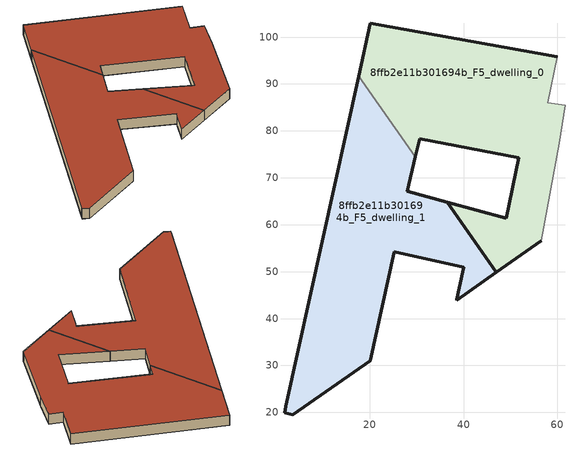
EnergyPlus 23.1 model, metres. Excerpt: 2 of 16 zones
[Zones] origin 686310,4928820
8ffb2e11b301694b_F5_dwelling_0
 floor to 8ffb2e11b301694b_F4_dwelling_0 (EU_floor_Construction): 56.54,56.61 60.36,77.36 61.62,85.51 57.92,86.03 59.96,95.82 20.14,102.97 17.65,91.69 29.73,74.49 30.63,78.38 51.74,74.25 49.13,61.42 36.53,64.8 46.99,49.91 z15
 wall outside (EU_wall_Construction): 56.54,56.61 46.99,49.91 36.53,64.8 49.13,61.42 51.74,74.25 30.63,78.38 29.73,74.49 / 17.65,91.69 20.14,102.97 59.96,95.82 z15:18
 wall adiabatic (EU_wall_Construction): 59.96,95.82 57.92,86.03 61.62,85.51 60.36,77.36 56.54,56.61 z15:18
 wall to 8ffb2e11b301694b_F5_dwelling_1 (EU_wall_Construction): 29.73,74.49 17.65,91.69 z15:18
 roof outside (EU_roof_Construction): 59.96,95.82 57.92,86.03 61.62,85.51 60.36,77.36 56.54,56.61 46.99,49.91 36.53,64.8 49.13,61.42 51.74,74.25 30.63,78.38 29.73,74.49 17.65,91.69 20.14,102.97 z18
8ffb2e11b301694b_F5_dwelling_1
 floor to 8ffb2e11b301694b_F4_dwelling_1 (EU_floor_Construction): 38.51,43.95 46.99,49.91 36.53,64.8 28.02,67.09 29.73,74.49 17.65,91.69 2.13,21.26 1.83,19.93 3.63,19.46 20.14,31.05 25.27,54.2 40,50.93 39.79,49.97 38.54,44.08 z15
 wall outside (EU_wall_Construction): 29.73,74.49 28.02,67.09 36.53,64.8 46.99,49.91 38.51,43.95 38.54,44.08 39.79,49.97 40,50.93 25.27,54.2 20.14,31.05 3.63,19.46 1.83,19.93 2.13,21.26 17.65,91.69 z15:18
 roof outside (EU_roof_Construction): 29.73,74.49 28.02,67.09 36.53,64.8 46.99,49.91 38.51,43.95 38.54,44.08 39.79,49.97 40,50.93 25.27,54.2 20.14,31.05 3.63,19.46 1.83,19.93 2.13,21.26 17.65,91.69 z18
[Building]
EU S2 Campaign: North Axis=0; Terrain=City; Solar Distribution=FullExterior
[Site:Location]
Bologna: Latitude=44.5; Longitude=11.25; Time Zone=1; Elevation=37
[SizingPeriod:WeatherFileDays]
AnnualSizingPeriod: Begin Month=1; Begin Day of Month=1; End Month=12; End Day of Month=31; Day of Week for Start Day=Monday; Use Weather File Daylight Saving Period=No; Use Weather File Rain and Snow Indicators=No
[MATERIAL]
EU_InternalMass_Material: Roughness=MediumRough; Thickness=0.1; Conductivity=1; Density=1800; Specific Heat=900; Thermal Absorptance=0.9; Solar Absorptance=0.7; Visible Absorptance=0.7
[MATERIAL:NOMASS] Roughness=MediumRough; Thermal Absorptance=0.9; Solar Absorptance=0.7; Visible Absorptance=0.7
Name | Thermal Resistance
EU_wall_NoMass | 0.905828
EU_roof_NoMass | 0.37593
EU_floor_NoMass | 0.67114
[CONSTRUCTION]
EU_wall_Construction: EU_wall_NoMass
EU_roof_Construction: EU_roof_NoMass
EU_floor_Construction: EU_floor_NoMass
EU_InternalMass_Construction: EU_InternalMass_Material
[ZONE] Type=1; Multiplier=1; Ceiling Height=autocalculate; Floor Area=autocalculate; Part of Total Floor Area=Yes
Name | Volume
8ffb2e11b301694b_F5_dwelling_0 | 3461.44
8ffb2e11b301694b_F5_dwelling_1 | 3461.87
[INTERNALMASS] Construction=EU_InternalMass_Construction; Surface Area=1730.74
Name | Zone or ZoneList
8ffb2e11b301694b_F5_dwelling_0_EU_InternalMass | 8ffb2e11b301694b_F5_dwelling_0
8ffb2e11b301694b_F5_dwelling_1_EU_InternalMass | 8ffb2e11b301694b_F5_dwelling_1
[OTHEREQUIPMENT] Fuel Type=Electricity; Design Level Calculation Method=Watts/Area; Power per Zone Floor Area=1; Fraction Latent=0; Fraction Radiant=0; Fraction Lost=0; Carbon Dioxide Generation Rate=0; EndUse Subcategory=EU_Step8_InternalGains
Name | Zone or ZoneList or Space or SpaceList | Schedule
EU_Step8_InternalGain_8ffb2e11b301694b_F5_dwelling_0_f000 | 8ffb2e11b301694b_F5_dwelling_0 | EU_Step8_GainSchedule_8ffb2e11b301694b_F5_dwelling_0_f000
EU_Step8_InternalGain_8ffb2e11b301694b_F5_dwelling_1_f000 | 8ffb2e11b301694b_F5_dwelling_1 | EU_Step8_GainSchedule_8ffb2e11b301694b_F5_dwelling_1_f000
[ZONEVENTILATION:DESIGNFLOWRATE] Schedule=EU_AlwaysOn; Design Flow Rate Calculation Method=AirChanges/Hour; Air Changes per Hour=0.73129; Ventilation Type=Natural; Fan Pressure Rise=0; Fan Total Efficiency=1; Constant Term Coefficient=1; Temperature Term Coefficient=0; Velocity Term Coefficient=0; Velocity Squared Term Coefficient=0; Minimum Indoor Temperature=-100; Maximum Indoor Temperature=100; Delta Temperature=-100; Minimum Outdoor Temperature=-100; Maximum Outdoor Temperature=100; Maximum Wind Speed=40
Name | Zone or ZoneList or Space or SpaceList
EU_ConstantAir_8ffb2e11b301694b_F5_dwelling_0 | 8ffb2e11b301694b_F5_dwelling_0
EU_ConstantAir_8ffb2e11b301694b_F5_dwelling_1 | 8ffb2e11b301694b_F5_dwelling_1
[HVACTEMPLATE:ZONE:IDEALLOADSAIRSYSTEM] System Availability Schedule=EU_AlwaysOn; Maximum Heating Supply Air Temperature=50; Minimum Cooling Supply Air Temperature=13; Maximum Heating Supply Air Humidity Ratio=0.0156; Minimum Cooling Supply Air Humidity Ratio=0.0077; Heating Limit=NoLimit; Cooling Limit=NoLimit; Heating Availability Schedule=EU_AlwaysOn; Cooling Availability Schedule=EU_CoolingOff; Dehumidification Control Type=ConstantSensibleHeatRatio; Cooling Sensible Heat Ratio=0.7; Dehumidification Setpoint=60; Humidification Control Type=None; Humidification Setpoint=30; Outdoor Air Method=None; Outdoor Air Flow Rate per Person=0.00944; Outdoor Air Flow Rate per Zone Floor Area=0; Outdoor Air Flow Rate per Zone=0; Demand Controlled Ventilation Type=None; Outdoor Air Economizer Type=NoEconomizer; Heat Recovery Type=None; Sensible Heat Recovery Effectiveness=0.7; Latent Heat Recovery Effectiveness=0.65
Name | Template Thermostat
8ffb2e11b301694b_F5_dwelling_0 | EU_HeatOnly_8ffb2e11b301694b_F5_dwelling_0
8ffb2e11b301694b_F5_dwelling_1 | EU_HeatOnly_8ffb2e11b301694b_F5_dwelling_1
[SIZING:ZONE] Zone Cooling Design Supply Air Temperature Input Method=SupplyAirTemperature; Zone Cooling Design Supply Air Temperature=13; Zone Heating Design Supply Air Temperature Input Method=SupplyAirTemperature; Zone Heating Design Supply Air Temperature=50; Zone Cooling Design Supply Air Humidity Ratio=0.008; Zone Heating Design Supply Air Humidity Ratio=0.008; Cooling Design Air Flow Method=DesignDay; Cooling Design Air Flow Rate=0; Cooling Minimum Air Flow per Zone Floor Area=0.000762; Cooling Minimum Air Flow=0; Cooling Minimum Air Flow Fraction=0.2; Heating Design Air Flow Method=DesignDay; Heating Design Air Flow Rate=0; Heating Maximum Air Flow per Zone Floor Area=0.002032; Heating Maximum Air Flow=0.141576; Heating Maximum Air Flow Fraction=0.3; Account for Dedicated Outdoor Air System=No; Dedicated Outdoor Air System Control Strategy=NeutralSupplyAir; Dedicated Outdoor Air Low Setpoint Temperature for Design=autosize; Dedicated Outdoor Air High Setpoint Temperature for Design=autosize; Zone Load Sizing Method=Sensible Load Only No Latent Load; Zone Latent Cooling Design Supply Air Humidity Ratio Input Method=HumidityRatioDifference; Zone Cooling Design Supply Air Humidity Ratio Difference=0.005; Zone Latent Heating Design Supply Air Humidity Ratio Input Method=HumidityRatioDifference; Zone Humidification Design Supply Air Humidity Ratio Difference=0.005
8ffb2e11b301694b_F5_dwelling_0; 8ffb2e11b301694b_F5_dwelling_1
[SCHEDULE:CONSTANT]
Name | Hourly Value
EU_AlwaysOn | 1
EU_CoolingOff | 0
[SCHEDULE:FILE] Column Number=1; Rows to Skip at Top=0; Number of Hours of Data=8760; Column Separator=Comma; Interpolate to Timestep=No; Minutes per Item=60; Adjust Schedule for Daylight Savings=Yes
Name | File
EU_Step8_GainSchedule_8ffb2e11b301694b_F5_dwelling_0_f000 | ../../schedules/8ffb2e11b301694b/8ffb2e11b301694b_F5_dwelling_0_f000_gain.csv
EU_Step8_GainSchedule_8ffb2e11b301694b_F5_dwelling_1_f000 | ../../schedules/8ffb2e11b301694b/8ffb2e11b301694b_F5_dwelling_1_f000_gain.csv
